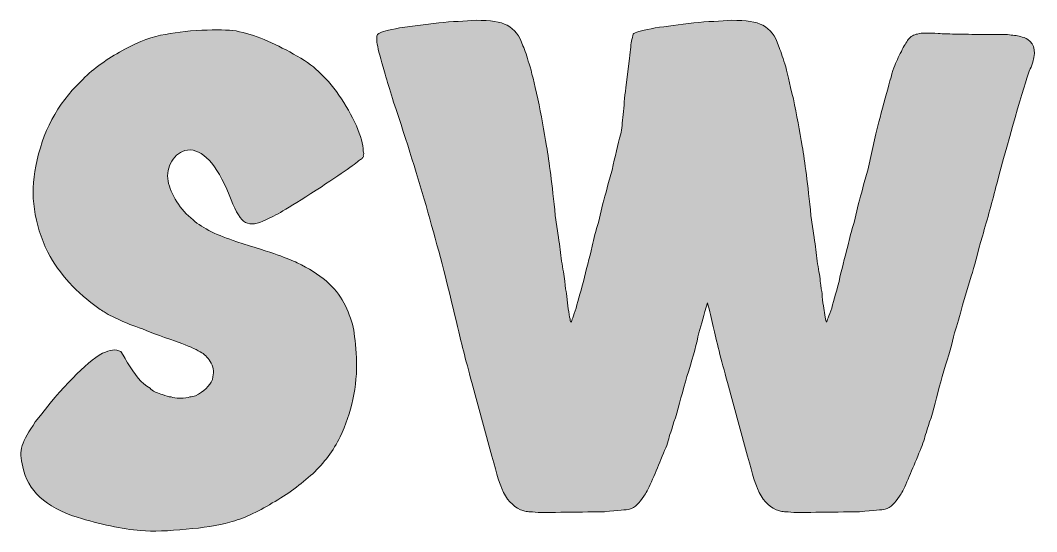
# Model space of a CAD drawing. Header units: inches. Extents: x 34 to 466, y -443 to -56.
# Drawn here: x 46.5 to 245.9, y -300.8 to -200.5 of the extents above; entities that cross this region are included whole.
import ezdxf

# ---------------------------------------------------------------- set-up
doc = ezdxf.new("R2010")
doc.units = ezdxf.units.IN
doc.header["$MEASUREMENT"] = 0
doc.layers.add('Layer 1', color=7, linetype='Continuous')

# ---------------------------------------------------------------- blocks, each defined once
blk = doc.blocks.new('block 8')
at = {"layer": 'Layer 1', "true_color": 0xffffff}
h = blk.add_hatch(color=7, dxfattribs=at)
h.dxf.hatch_style = 2
edge = h.paths.add_edge_path()
edge.add_spline(control_points=[(146.59, -296.85), (146.22, -296.85), (145.86, -296.85), (145.49, -296.73), (145.24, -296.61), (145, -296.61), (144.63, -296.48), (143.17, -295.75), (141.82, -294.4), (140.96, -292.32), (140.47, -291.1), (139.74, -288.53), (138.64, -284.5), (138.64, -284.5), (135.09, -271.53), (135.09, -271.53), (133.87, -266.88), (132.89, -263.21), (132.28, -260.53), (129.34, -247.68), (125.55, -234.11), (120.78, -219.55), (119.31, -215.27), (118.34, -211.97), (117.73, -209.65), (116.99, -207.32), (116.62, -205.73), (116.5, -204.75), (116.38, -203.77), (116.38, -203.16), (116.87, -203.04), (117.36, -202.67), (118.7, -202.43), (120.9, -201.94), (120.9, -201.94), (128.61, -200.96), (128.61, -200.96), (131.18, -200.72), (133.75, -200.6), (135.95, -200.47), (138.76, -200.47), (140.72, -200.72), (142.06, -201.45), (143.41, -202.18), (144.51, -203.53), (145.12, -205.49), (145.61, -206.34), (145.86, -207.57), (146.34, -209.03), (146.83, -210.5), (147.32, -212.7), (148.06, -215.88), (148.67, -219.06), (149.28, -222.12), (149.77, -225.18), (150.26, -228.11), (150.87, -232.64), (151.48, -238.75), (151.48, -238.75), (152.09, -243.04), (152.09, -243.04), (152.34, -244.75), (152.58, -246.21), (152.7, -247.68), (152.95, -249.15), (153.19, -250.5), (153.32, -251.6), (153.44, -252.82), (153.56, -253.68), (153.68, -254.04), (153.68, -254.04), (153.93, -256.49), (153.93, -256.49), (154.05, -257.34), (154.17, -257.96), (154.29, -258.69), (154.42, -259.18), (154.42, -259.55), (154.54, -259.67), (154.66, -259.67), (154.78, -258.93), (155.4, -257.47), (155.76, -256), (156.37, -254.04), (156.99, -251.72), (157.47, -249.39), (158.21, -247.19), (158.7, -244.75), (159.06, -243.28), (159.43, -241.69), (159.92, -240.1), (159.92, -240.1), (160.78, -236.43), (160.78, -236.43), (161.39, -234.6), (161.88, -232.27), (162.61, -229.83), (163.22, -227.13), (163.71, -224.93), (164.32, -222.73), (164.57, -221.88), (164.57, -220.53), (164.81, -218.94), (164.94, -217.35), (165.06, -215.64), (165.3, -213.68), (165.3, -213.68), (166.04, -207.93), (166.04, -207.93), (166.28, -206.22), (166.28, -205), (166.52, -204.26), (166.65, -203.65), (166.65, -203.16), (166.89, -203.04), (167.5, -202.67), (168.85, -202.43), (171.05, -201.94), (173.25, -201.7), (175.82, -201.33), (178.63, -200.96), (181.32, -200.72), (183.89, -200.6), (186.09, -200.47), (188.91, -200.47), (190.86, -200.72), (192.21, -201.45), (193.55, -202.18), (194.66, -203.53), (195.27, -205.49), (195.63, -206.34), (196, -207.57), (196.49, -209.03), (196.98, -210.5), (197.35, -212.7), (198.2, -215.88), (198.81, -219.06), (199.43, -222.12), (199.92, -225.18), (200.4, -228.11), (201.02, -232.64), (201.63, -238.75), (201.63, -238.75), (202.24, -243.04), (202.24, -243.04), (202.48, -244.75), (202.73, -246.21), (202.85, -247.68), (203.09, -249.15), (203.34, -250.5), (203.46, -251.6), (203.58, -252.82), (203.71, -253.68), (203.83, -254.04), (203.83, -254.9), (203.83, -255.63), (204.07, -256.49), (204.07, -256.49), (204.44, -258.69), (204.44, -258.69), (204.56, -259.18), (204.56, -259.55), (204.69, -259.67), (204.69, -259.67), (204.93, -258.93), (205.54, -257.47), (205.91, -256), (206.52, -254.04), (207.13, -251.72), (207.62, -249.39), (208.23, -247.19), (208.84, -244.75), (209.21, -243.28), (209.58, -241.69), (210.07, -240.1), (210.07, -240.1), (210.92, -236.43), (210.92, -236.43), (211.54, -234.6), (212.02, -232.27), (212.76, -229.83), (212.76, -229.83), (214.35, -222.73), (214.35, -222.73), (214.84, -220.78), (215.45, -218.45), (216.18, -215.76), (216.92, -213.19), (217.4, -211.23), (217.89, -209.77), (218.38, -208.67), (218.75, -207.57), (219.36, -206.59), (219.85, -205.49), (220.34, -204.75), (220.71, -204.26), (221.2, -203.65), (221.81, -203.28), (222.54, -203.16), (223.4, -202.92), (224.74, -202.92), (226.58, -203.04), (227.56, -203.16), (228.9, -203.16), (230.61, -203.16), (232.33, -203.16), (234.04, -203.28), (235.51, -203.28), (235.51, -203.28), (240.15, -203.28), (240.15, -203.28), (241.26, -203.41), (241.99, -203.41), (242.72, -203.65), (243.21, -203.77), (243.7, -203.9), (244.19, -204.26), (245.54, -205.12), (245.9, -206.95), (244.8, -209.65), (244.07, -210.99), (241.87, -218.57), (238.08, -232.52), (237.22, -235.94), (236.24, -239.37), (235.26, -242.79), (234.28, -246.21), (233.67, -248.91), (233.06, -250.62), (233.06, -250.62), (231.35, -256.37), (231.35, -256.37), (230.86, -258.44), (230.37, -260.28), (229.76, -261.75), (229.39, -263.83), (228.66, -266.27), (227.68, -269.21), (226.82, -272.14), (226.21, -274.96), (225.48, -277.53), (224.62, -279.97), (224.13, -281.68), (223.89, -282.54), (223.52, -283.64), (223.03, -284.86), (222.3, -286.58), (221.69, -288.04), (221.07, -289.63), (220.46, -290.98), (219.85, -292.45), (219.36, -293.3), (218.99, -293.79), (218.14, -295.14), (217.28, -295.99), (216.18, -296.36), (215.57, -296.48), (213.98, -296.61), (211.17, -296.85), (208.35, -296.85), (205.54, -296.97), (202.61, -296.97), (199.79, -297.09), (197.71, -296.97), (196.74, -296.85), (196.37, -296.85), (196, -296.85), (195.63, -296.73), (195.39, -296.61), (195.15, -296.61), (194.78, -296.48), (193.31, -295.75), (191.97, -294.4), (191.11, -292.32), (190.62, -291.1), (189.89, -288.53), (188.79, -284.5), (188.79, -284.5), (185.24, -271.53), (185.24, -271.53), (184.01, -266.88), (183.04, -263.21), (182.43, -260.53), (182.06, -258.93), (181.81, -257.47), (181.32, -255.88), (180.59, -258.2), (180.22, -260.16), (179.61, -261.75), (179.25, -263.83), (178.51, -266.27), (177.66, -269.21), (176.68, -272.14), (176.06, -274.96), (175.33, -277.53), (174.48, -279.97), (173.99, -281.68), (173.74, -282.54), (173.5, -283.64), (172.89, -284.86), (172.15, -286.58), (171.66, -288.04), (170.93, -289.63), (170.32, -290.98), (169.71, -292.45), (169.22, -293.3), (168.85, -293.79), (167.99, -295.14), (167.14, -295.99), (166.04, -296.36), (165.42, -296.48), (163.83, -296.61), (161.14, -296.85), (158.21, -296.85), (155.4, -296.97), (152.58, -296.97), (149.65, -297.09), (147.57, -296.97), (146.59, -296.85)], knot_values=[0, 0, 0, 0, 1, 1, 1, 2, 2, 2, 3, 3, 3, 4, 4, 4, 5, 5, 5, 6, 6, 6, 7, 7, 7, 8, 8, 8, 9, 9, 9, 10, 10, 10, 11, 11, 11, 12, 12, 12, 13, 13, 13, 14, 14, 14, 15, 15, 15, 16, 16, 16, 17, 17, 17, 18, 18, 18, 19, 19, 19, 20, 20, 20, 21, 21, 21, 22, 22, 22, 23, 23, 23, 24, 24, 24, 25, 25, 25, 26, 26, 26, 27, 27, 27, 28, 28, 28, 29, 29, 29, 30, 30, 30, 31, 31, 31, 32, 32, 32, 33, 33, 33, 34, 34, 34, 35, 35, 35, 36, 36, 36, 37, 37, 37, 38, 38, 38, 39, 39, 39, 40, 40, 40, 41, 41, 41, 42, 42, 42, 43, 43, 43, 44, 44, 44, 45, 45, 45, 46, 46, 46, 47, 47, 47, 48, 48, 48, 49, 49, 49, 50, 50, 50, 51, 51, 51, 52, 52, 52, 53, 53, 53, 54, 54, 54, 55, 55, 55, 56, 56, 56, 57, 57, 57, 58, 58, 58, 59, 59, 59, 60, 60, 60, 61, 61, 61, 62, 62, 62, 63, 63, 63, 64, 64, 64, 65, 65, 65, 66, 66, 66, 67, 67, 67, 68, 68, 68, 69, 69, 69, 70, 70, 70, 71, 71, 71, 72, 72, 72, 73, 73, 73, 74, 74, 74, 75, 75, 75, 76, 76, 76, 77, 77, 77, 78, 78, 78, 79, 79, 79, 80, 80, 80, 81, 81, 81, 82, 82, 82, 83, 83, 83, 84, 84, 84, 85, 85, 85, 86, 86, 86, 87, 87, 87, 88, 88, 88, 89, 89, 89, 90, 90, 90, 91, 91, 91, 92, 92, 92, 93, 93, 93, 94, 94, 94, 95, 95, 95, 96, 96, 96, 97, 97, 97, 98, 98, 98, 99, 99, 99, 100, 100, 100, 101, 101, 101, 102, 102, 102, 103, 103, 103, 104, 104, 104, 105, 105, 105, 106, 106, 106, 106], degree=3, periodic=1)
h = blk.add_hatch(color=7, dxfattribs=at)
h.dxf.hatch_style = 2
edge = h.paths.add_edge_path()
edge.add_spline(control_points=[(57.67, -297.95), (51.55, -295.99), (47.88, -292.69), (47.03, -288.04), (46.54, -286.45), (46.54, -285.11), (46.9, -283.89), (47.27, -282.66), (48.25, -281.07), (49.47, -279.24), (54.85, -272.27), (59.26, -267.74), (62.68, -265.78), (64.15, -265.05), (65.25, -264.93), (66.23, -265.42), (66.23, -265.42), (66.72, -266.15), (66.72, -266.15), (66.96, -266.52), (67.21, -267.01), (67.57, -267.62), (68.92, -269.94), (70.26, -271.66), (71.98, -272.63), (72.22, -272.88), (72.47, -273.12), (73.08, -273.37), (73.57, -273.61), (73.93, -273.73), (74.42, -273.86), (75.03, -274.1), (75.65, -274.34), (76.13, -274.34), (76.5, -274.47), (77.11, -274.59), (77.85, -274.59), (78.83, -274.59), (79.32, -274.47), (79.8, -274.34), (80.05, -274.34), (80.54, -274.22), (80.91, -274.1), (82.62, -273.24), (83.6, -272.27), (84.21, -270.92), (84.33, -270.19), (84.45, -269.7), (84.45, -269.21), (84.33, -268.72), (84.33, -268.23), (83.96, -267.74), (83.47, -266.76), (82.86, -266.15), (82.13, -265.66), (81.27, -265.17), (80.05, -264.56), (78.21, -263.83), (74.91, -262.73), (72.34, -261.75), (70.51, -261.01), (68.67, -260.4), (67.21, -259.79), (66.11, -259.3), (66.11, -259.3), (63.78, -258.2), (63.78, -258.2), (63.29, -257.83), (62.68, -257.47), (61.95, -256.98), (57.54, -253.92), (54.24, -250.25), (51.92, -245.97), (49.23, -240.34), (48.37, -234.72), (49.59, -229.09), (50.82, -222.49), (53.75, -216.86), (58.4, -212.46), (60.48, -210.26), (63.17, -208.3), (65.98, -206.71), (68.8, -205.12), (71.61, -203.9), (74.06, -203.41), (76.5, -202.92), (79.07, -202.55), (82.13, -202.43), (85.06, -202.31), (87.27, -202.31), (88.86, -202.55), (92.52, -203.28), (96.19, -204.88), (100.11, -207.08), (102.19, -208.18), (103.78, -209.28), (105, -210.5), (106.22, -211.6), (107.69, -213.19), (109.04, -215.15), (110.38, -217.11), (111.48, -219.06), (112.46, -221.14), (113.32, -223.22), (113.81, -224.81), (113.81, -226.16), (113.93, -226.4), (113.93, -226.77), (113.81, -226.89), (113.93, -227.13), (113.81, -227.26), (113.68, -227.38), (113.56, -227.63), (113.32, -227.75), (113.07, -227.87), (112.22, -228.73), (109.16, -230.8), (103.53, -234.47), (100.84, -236.19), (98.76, -237.41), (97.54, -238.14), (96.32, -238.88), (95.22, -239.37), (94.12, -239.86), (92.52, -240.59), (91.3, -240.59), (90.32, -239.86), (89.47, -239.12), (88.49, -237.41), (87.51, -234.72), (85.06, -228.6), (82.25, -225.67), (79.32, -225.91), (77.97, -226.16), (76.99, -226.89), (76.26, -228.11), (75.52, -229.21), (75.28, -230.56), (75.52, -232.03), (75.77, -233.25), (76.38, -234.72), (77.24, -236.06), (78.09, -237.41), (79.19, -238.63), (80.42, -239.61), (82.37, -241.32), (85.19, -242.67), (88.98, -243.89), (92.52, -244.99), (95.22, -245.85), (96.93, -246.46), (98.64, -247.07), (99.98, -247.56), (100.84, -248.05), (105.37, -250.13), (108.42, -252.82), (110.01, -255.88), (110.87, -257.47), (111.36, -259.06), (111.85, -260.65), (112.09, -262.11), (112.34, -264.19), (112.46, -266.64), (112.71, -272.39), (111.48, -277.53), (109.28, -282.17), (107.94, -284.86), (106.1, -287.31), (103.9, -289.39), (101.57, -291.47), (99.01, -293.43), (95.95, -295.14), (93.01, -296.97), (90.2, -298.19), (87.63, -298.93), (85.31, -299.54), (82.37, -300.03), (79.07, -300.27), (75.65, -300.64), (72.59, -300.76), (70.14, -300.52), (66.47, -300.27), (62.19, -299.3), (57.67, -297.95)], knot_values=[0, 0, 0, 0, 1, 1, 1, 2, 2, 2, 3, 3, 3, 4, 4, 4, 5, 5, 5, 6, 6, 6, 7, 7, 7, 8, 8, 8, 9, 9, 9, 10, 10, 10, 11, 11, 11, 12, 12, 12, 13, 13, 13, 14, 14, 14, 15, 15, 15, 16, 16, 16, 17, 17, 17, 18, 18, 18, 19, 19, 19, 20, 20, 20, 21, 21, 21, 22, 22, 22, 23, 23, 23, 24, 24, 24, 25, 25, 25, 26, 26, 26, 27, 27, 27, 28, 28, 28, 29, 29, 29, 30, 30, 30, 31, 31, 31, 32, 32, 32, 33, 33, 33, 34, 34, 34, 35, 35, 35, 36, 36, 36, 37, 37, 37, 38, 38, 38, 39, 39, 39, 40, 40, 40, 41, 41, 41, 42, 42, 42, 43, 43, 43, 44, 44, 44, 45, 45, 45, 46, 46, 46, 47, 47, 47, 48, 48, 48, 49, 49, 49, 50, 50, 50, 51, 51, 51, 52, 52, 52, 53, 53, 53, 54, 54, 54, 55, 55, 55, 56, 56, 56, 57, 57, 57, 58, 58, 58, 59, 59, 59, 60, 60, 60, 61, 61, 61, 61], degree=3, periodic=1)
at = {"layer": 'Layer 1', "lineweight": 0}
for points, knots in [([(146.59, -296.85), (146.22, -296.85), (145.86, -296.85), (145.49, -296.73), (145.24, -296.61), (145, -296.61), (144.63, -296.48), (143.17, -295.75), (141.82, -294.4), (140.96, -292.32), (140.47, -291.1), (139.74, -288.53), (138.64, -284.5), (138.64, -284.5), (135.09, -271.53), (135.09, -271.53), (133.87, -266.88), (132.89, -263.21), (132.28, -260.53), (129.34, -247.68), (125.55, -234.11), (120.78, -219.55), (119.31, -215.27), (118.34, -211.97), (117.73, -209.65), (116.99, -207.32), (116.62, -205.73), (116.5, -204.75), (116.38, -203.77), (116.38, -203.16), (116.87, -203.04), (117.36, -202.67), (118.7, -202.43), (120.9, -201.94), (120.9, -201.94), (128.61, -200.96), (128.61, -200.96), (131.18, -200.72), (133.75, -200.6), (135.95, -200.47), (138.76, -200.47), (140.72, -200.72), (142.06, -201.45), (143.41, -202.18), (144.51, -203.53), (145.12, -205.49), (145.61, -206.34), (145.86, -207.57), (146.34, -209.03), (146.83, -210.5), (147.32, -212.7), (148.06, -215.88), (148.67, -219.06), (149.28, -222.12), (149.77, -225.18), (150.26, -228.11), (150.87, -232.64), (151.48, -238.75), (151.48, -238.75), (152.09, -243.04), (152.09, -243.04), (152.34, -244.75), (152.58, -246.21), (152.7, -247.68), (152.95, -249.15), (153.19, -250.5), (153.32, -251.6), (153.44, -252.82), (153.56, -253.68), (153.68, -254.04), (153.68, -254.04), (153.93, -256.49), (153.93, -256.49), (154.05, -257.34), (154.17, -257.96), (154.29, -258.69), (154.42, -259.18), (154.42, -259.55), (154.54, -259.67), (154.66, -259.67), (154.78, -258.93), (155.4, -257.47), (155.76, -256), (156.37, -254.04), (156.99, -251.72), (157.47, -249.39), (158.21, -247.19), (158.7, -244.75), (159.06, -243.28), (159.43, -241.69), (159.92, -240.1), (159.92, -240.1), (160.78, -236.43), (160.78, -236.43), (161.39, -234.6), (161.88, -232.27), (162.61, -229.83), (163.22, -227.13), (163.71, -224.93), (164.32, -222.73), (164.57, -221.88), (164.57, -220.53), (164.81, -218.94), (164.94, -217.35), (165.06, -215.64), (165.3, -213.68), (165.3, -213.68), (166.04, -207.93), (166.04, -207.93), (166.28, -206.22), (166.28, -205), (166.52, -204.26), (166.65, -203.65), (166.65, -203.16), (166.89, -203.04), (167.5, -202.67), (168.85, -202.43), (171.05, -201.94), (173.25, -201.7), (175.82, -201.33), (178.63, -200.96), (181.32, -200.72), (183.89, -200.6), (186.09, -200.47), (188.91, -200.47), (190.86, -200.72), (192.21, -201.45), (193.55, -202.18), (194.66, -203.53), (195.27, -205.49), (195.63, -206.34), (196, -207.57), (196.49, -209.03), (196.98, -210.5), (197.35, -212.7), (198.2, -215.88), (198.81, -219.06), (199.43, -222.12), (199.92, -225.18), (200.4, -228.11), (201.02, -232.64), (201.63, -238.75), (201.63, -238.75), (202.24, -243.04), (202.24, -243.04), (202.48, -244.75), (202.73, -246.21), (202.85, -247.68), (203.09, -249.15), (203.34, -250.5), (203.46, -251.6), (203.58, -252.82), (203.71, -253.68), (203.83, -254.04), (203.83, -254.9), (203.83, -255.63), (204.07, -256.49), (204.07, -256.49), (204.44, -258.69), (204.44, -258.69), (204.56, -259.18), (204.56, -259.55), (204.69, -259.67), (204.69, -259.67), (204.93, -258.93), (205.54, -257.47), (205.91, -256), (206.52, -254.04), (207.13, -251.72), (207.62, -249.39), (208.23, -247.19), (208.84, -244.75), (209.21, -243.28), (209.58, -241.69), (210.07, -240.1), (210.07, -240.1), (210.92, -236.43), (210.92, -236.43), (211.54, -234.6), (212.02, -232.27), (212.76, -229.83), (212.76, -229.83), (214.35, -222.73), (214.35, -222.73), (214.84, -220.78), (215.45, -218.45), (216.18, -215.76), (216.92, -213.19), (217.4, -211.23), (217.89, -209.77), (218.38, -208.67), (218.75, -207.57), (219.36, -206.59), (219.85, -205.49), (220.34, -204.75), (220.71, -204.26), (221.2, -203.65), (221.81, -203.28), (222.54, -203.16), (223.4, -202.92), (224.74, -202.92), (226.58, -203.04), (227.56, -203.16), (228.9, -203.16), (230.61, -203.16), (232.33, -203.16), (234.04, -203.28), (235.51, -203.28), (235.51, -203.28), (240.15, -203.28), (240.15, -203.28), (241.26, -203.41), (241.99, -203.41), (242.72, -203.65), (243.21, -203.77), (243.7, -203.9), (244.19, -204.26), (245.54, -205.12), (245.9, -206.95), (244.8, -209.65), (244.07, -210.99), (241.87, -218.57), (238.08, -232.52), (237.22, -235.94), (236.24, -239.37), (235.26, -242.79), (234.28, -246.21), (233.67, -248.91), (233.06, -250.62), (233.06, -250.62), (231.35, -256.37), (231.35, -256.37), (230.86, -258.44), (230.37, -260.28), (229.76, -261.75), (229.39, -263.83), (228.66, -266.27), (227.68, -269.21), (226.82, -272.14), (226.21, -274.96), (225.48, -277.53), (224.62, -279.97), (224.13, -281.68), (223.89, -282.54), (223.52, -283.64), (223.03, -284.86), (222.3, -286.58), (221.69, -288.04), (221.07, -289.63), (220.46, -290.98), (219.85, -292.45), (219.36, -293.3), (218.99, -293.79), (218.14, -295.14), (217.28, -295.99), (216.18, -296.36), (215.57, -296.48), (213.98, -296.61), (211.17, -296.85), (208.35, -296.85), (205.54, -296.97), (202.61, -296.97), (199.79, -297.09), (197.71, -296.97), (196.74, -296.85), (196.37, -296.85), (196, -296.85), (195.63, -296.73), (195.39, -296.61), (195.15, -296.61), (194.78, -296.48), (193.31, -295.75), (191.97, -294.4), (191.11, -292.32), (190.62, -291.1), (189.89, -288.53), (188.79, -284.5), (188.79, -284.5), (185.24, -271.53), (185.24, -271.53), (184.01, -266.88), (183.04, -263.21), (182.43, -260.53), (182.06, -258.93), (181.81, -257.47), (181.32, -255.88), (180.59, -258.2), (180.22, -260.16), (179.61, -261.75), (179.25, -263.83), (178.51, -266.27), (177.66, -269.21), (176.68, -272.14), (176.06, -274.96), (175.33, -277.53), (174.48, -279.97), (173.99, -281.68), (173.74, -282.54), (173.5, -283.64), (172.89, -284.86), (172.15, -286.58), (171.66, -288.04), (170.93, -289.63), (170.32, -290.98), (169.71, -292.45), (169.22, -293.3), (168.85, -293.79), (167.99, -295.14), (167.14, -295.99), (166.04, -296.36), (165.42, -296.48), (163.83, -296.61), (161.14, -296.85), (158.21, -296.85), (155.4, -296.97), (152.58, -296.97), (149.65, -297.09), (147.57, -296.97), (146.59, -296.85)], [0, 0, 0, 0, 1, 1, 1, 2, 2, 2, 3, 3, 3, 4, 4, 4, 5, 5, 5, 6, 6, 6, 7, 7, 7, 8, 8, 8, 9, 9, 9, 10, 10, 10, 11, 11, 11, 12, 12, 12, 13, 13, 13, 14, 14, 14, 15, 15, 15, 16, 16, 16, 17, 17, 17, 18, 18, 18, 19, 19, 19, 20, 20, 20, 21, 21, 21, 22, 22, 22, 23, 23, 23, 24, 24, 24, 25, 25, 25, 26, 26, 26, 27, 27, 27, 28, 28, 28, 29, 29, 29, 30, 30, 30, 31, 31, 31, 32, 32, 32, 33, 33, 33, 34, 34, 34, 35, 35, 35, 36, 36, 36, 37, 37, 37, 38, 38, 38, 39, 39, 39, 40, 40, 40, 41, 41, 41, 42, 42, 42, 43, 43, 43, 44, 44, 44, 45, 45, 45, 46, 46, 46, 47, 47, 47, 48, 48, 48, 49, 49, 49, 50, 50, 50, 51, 51, 51, 52, 52, 52, 53, 53, 53, 54, 54, 54, 55, 55, 55, 56, 56, 56, 57, 57, 57, 58, 58, 58, 59, 59, 59, 60, 60, 60, 61, 61, 61, 62, 62, 62, 63, 63, 63, 64, 64, 64, 65, 65, 65, 66, 66, 66, 67, 67, 67, 68, 68, 68, 69, 69, 69, 70, 70, 70, 71, 71, 71, 72, 72, 72, 73, 73, 73, 74, 74, 74, 75, 75, 75, 76, 76, 76, 77, 77, 77, 78, 78, 78, 79, 79, 79, 80, 80, 80, 81, 81, 81, 82, 82, 82, 83, 83, 83, 84, 84, 84, 85, 85, 85, 86, 86, 86, 87, 87, 87, 88, 88, 88, 89, 89, 89, 90, 90, 90, 91, 91, 91, 92, 92, 92, 93, 93, 93, 94, 94, 94, 95, 95, 95, 96, 96, 96, 97, 97, 97, 98, 98, 98, 99, 99, 99, 100, 100, 100, 101, 101, 101, 102, 102, 102, 103, 103, 103, 104, 104, 104, 105, 105, 105, 106, 106, 106, 106]), ([(57.67, -297.95), (51.55, -295.99), (47.88, -292.69), (47.03, -288.04), (46.54, -286.45), (46.54, -285.11), (46.9, -283.89), (47.27, -282.66), (48.25, -281.07), (49.47, -279.24), (54.85, -272.27), (59.26, -267.74), (62.68, -265.78), (64.15, -265.05), (65.25, -264.93), (66.23, -265.42), (66.23, -265.42), (66.72, -266.15), (66.72, -266.15), (66.96, -266.52), (67.21, -267.01), (67.57, -267.62), (68.92, -269.94), (70.26, -271.66), (71.98, -272.63), (72.22, -272.88), (72.47, -273.12), (73.08, -273.37), (73.57, -273.61), (73.93, -273.73), (74.42, -273.86), (75.03, -274.1), (75.65, -274.34), (76.13, -274.34), (76.5, -274.47), (77.11, -274.59), (77.85, -274.59), (78.83, -274.59), (79.32, -274.47), (79.8, -274.34), (80.05, -274.34), (80.54, -274.22), (80.91, -274.1), (82.62, -273.24), (83.6, -272.27), (84.21, -270.92), (84.33, -270.19), (84.45, -269.7), (84.45, -269.21), (84.33, -268.72), (84.33, -268.23), (83.96, -267.74), (83.47, -266.76), (82.86, -266.15), (82.13, -265.66), (81.27, -265.17), (80.05, -264.56), (78.21, -263.83), (74.91, -262.73), (72.34, -261.75), (70.51, -261.01), (68.67, -260.4), (67.21, -259.79), (66.11, -259.3), (66.11, -259.3), (63.78, -258.2), (63.78, -258.2), (63.29, -257.83), (62.68, -257.47), (61.95, -256.98), (57.54, -253.92), (54.24, -250.25), (51.92, -245.97), (49.23, -240.34), (48.37, -234.72), (49.59, -229.09), (50.82, -222.49), (53.75, -216.86), (58.4, -212.46), (60.48, -210.26), (63.17, -208.3), (65.98, -206.71), (68.8, -205.12), (71.61, -203.9), (74.06, -203.41), (76.5, -202.92), (79.07, -202.55), (82.13, -202.43), (85.06, -202.31), (87.27, -202.31), (88.86, -202.55), (92.52, -203.28), (96.19, -204.88), (100.11, -207.08), (102.19, -208.18), (103.78, -209.28), (105, -210.5), (106.22, -211.6), (107.69, -213.19), (109.04, -215.15), (110.38, -217.11), (111.48, -219.06), (112.46, -221.14), (113.32, -223.22), (113.81, -224.81), (113.81, -226.16), (113.93, -226.4), (113.93, -226.77), (113.81, -226.89), (113.93, -227.13), (113.81, -227.26), (113.68, -227.38), (113.56, -227.63), (113.32, -227.75), (113.07, -227.87), (112.22, -228.73), (109.16, -230.8), (103.53, -234.47), (100.84, -236.19), (98.76, -237.41), (97.54, -238.14), (96.32, -238.88), (95.22, -239.37), (94.12, -239.86), (92.52, -240.59), (91.3, -240.59), (90.32, -239.86), (89.47, -239.12), (88.49, -237.41), (87.51, -234.72), (85.06, -228.6), (82.25, -225.67), (79.32, -225.91), (77.97, -226.16), (76.99, -226.89), (76.26, -228.11), (75.52, -229.21), (75.28, -230.56), (75.52, -232.03), (75.77, -233.25), (76.38, -234.72), (77.24, -236.06), (78.09, -237.41), (79.19, -238.63), (80.42, -239.61), (82.37, -241.32), (85.19, -242.67), (88.98, -243.89), (92.52, -244.99), (95.22, -245.85), (96.93, -246.46), (98.64, -247.07), (99.98, -247.56), (100.84, -248.05), (105.37, -250.13), (108.42, -252.82), (110.01, -255.88), (110.87, -257.47), (111.36, -259.06), (111.85, -260.65), (112.09, -262.11), (112.34, -264.19), (112.46, -266.64), (112.71, -272.39), (111.48, -277.53), (109.28, -282.17), (107.94, -284.86), (106.1, -287.31), (103.9, -289.39), (101.57, -291.47), (99.01, -293.43), (95.95, -295.14), (93.01, -296.97), (90.2, -298.19), (87.63, -298.93), (85.31, -299.54), (82.37, -300.03), (79.07, -300.27), (75.65, -300.64), (72.59, -300.76), (70.14, -300.52), (66.47, -300.27), (62.19, -299.3), (57.67, -297.95)], [0, 0, 0, 0, 1, 1, 1, 2, 2, 2, 3, 3, 3, 4, 4, 4, 5, 5, 5, 6, 6, 6, 7, 7, 7, 8, 8, 8, 9, 9, 9, 10, 10, 10, 11, 11, 11, 12, 12, 12, 13, 13, 13, 14, 14, 14, 15, 15, 15, 16, 16, 16, 17, 17, 17, 18, 18, 18, 19, 19, 19, 20, 20, 20, 21, 21, 21, 22, 22, 22, 23, 23, 23, 24, 24, 24, 25, 25, 25, 26, 26, 26, 27, 27, 27, 28, 28, 28, 29, 29, 29, 30, 30, 30, 31, 31, 31, 32, 32, 32, 33, 33, 33, 34, 34, 34, 35, 35, 35, 36, 36, 36, 37, 37, 37, 38, 38, 38, 39, 39, 39, 40, 40, 40, 41, 41, 41, 42, 42, 42, 43, 43, 43, 44, 44, 44, 45, 45, 45, 46, 46, 46, 47, 47, 47, 48, 48, 48, 49, 49, 49, 50, 50, 50, 51, 51, 51, 52, 52, 52, 53, 53, 53, 54, 54, 54, 55, 55, 55, 56, 56, 56, 57, 57, 57, 58, 58, 58, 59, 59, 59, 60, 60, 60, 61, 61, 61, 61])]:
    blk.add_open_spline(points, degree=3, knots=knots, dxfattribs=at)
blk = doc.blocks.new('block 2')
at = {"layer": 'Layer 1'}
blk.add_blockref('block 8', (0, 0), dxfattribs=at)

msp = doc.modelspace()

# ---------------------------------------------------------------- block references
at = {"layer": 'Layer 1'}
msp.add_blockref('block 2', (0, 0), dxfattribs=at)

doc.saveas('drawing.dxf')
